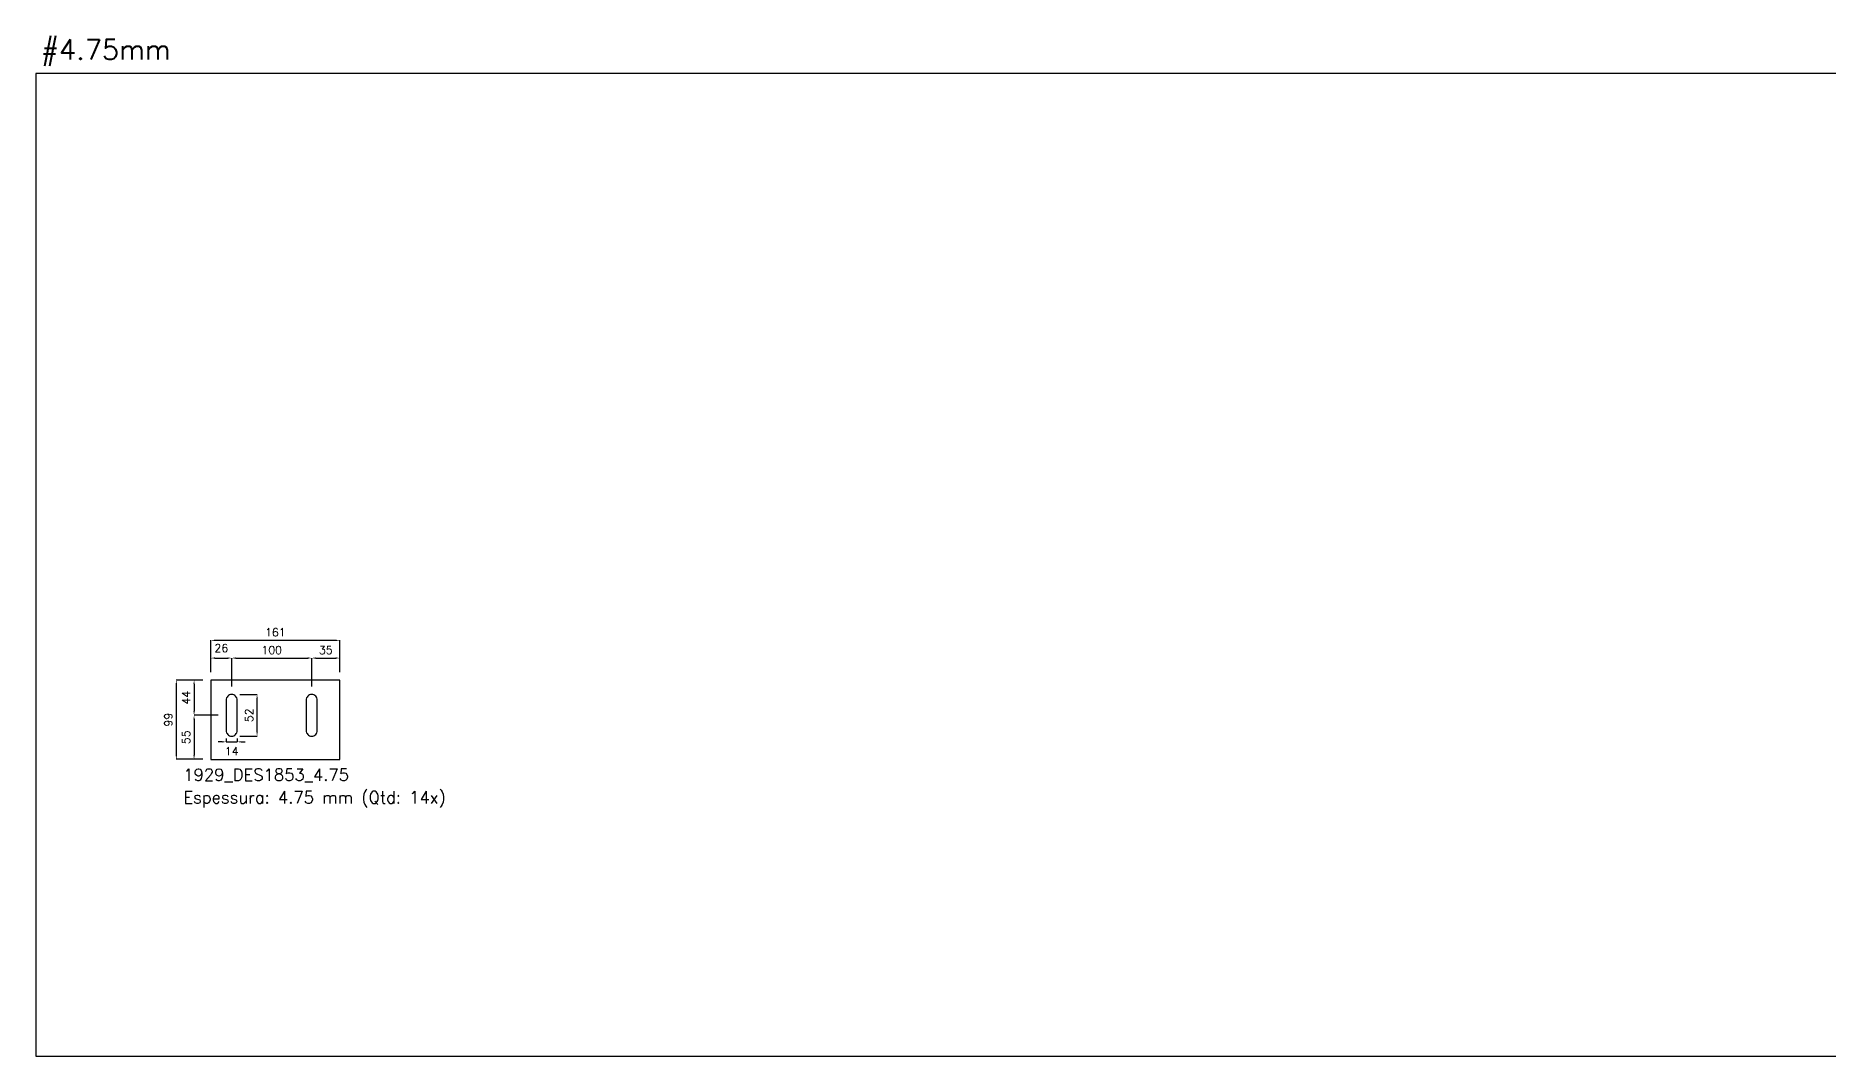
# Model space of a CAD drawing. Header units: millimetres. Extents: x 9079 to 77989, y 377 to 2054.
# Drawn here: x 39021 to 41261, y 377 to 1652 of the extents above; entities that cross this region are included whole.
import ezdxf

# ---------------------------------------------------------------- set-up
doc = ezdxf.new("R2010")
doc.units = ezdxf.units.MM
doc.header["$MEASUREMENT"] = 0
doc.header["$PDMODE"] = 3
doc.layers.add('TEXTO', color=3, linetype='Continuous')
doc.styles.add('ROMANS', font='romans')
doc.dimstyles.new('5M', dxfattribs={"dimtxt": 10, "dimasz": 5, "dimexe": 0, "dimexo": 10, "dimgap": 5, "dimtad": 3, "dimdec": 1, "dimzin": 12, "dimdsep": 46, "dimtxsty": 'ROMANS', "dimcen": 0, "dimclrd": 2, "dimclre": 2, "dimclrt": 3, "dimadec": 0, "dimazin": 0, "dimtfac": 1, "dimtdec": 1, "dimtmove": 2, "dimatfit": 3, "dimfxl": 1, "dimtolj": 1, "dimtzin": 0, "dimlwd": -1, "dimlwe": -1, "dimarcsym": 0})

# ---------------------------------------------------------------- blocks, each defined once
blk = doc.blocks.new('*D549')
at = {"color": 2}
for p, q in [((39240.2, 857.4), (39240.2, 874.9)), ((39245.2, 874.9), (39261.2, 874.9)), ((39266.2, 839.4), (39266.2, 874.9))]:
    blk.add_line(p, q, dxfattribs=at)
for points in [[(39245.2, 875.8), (39245.2, 874.1), (39240.2, 874.9)], [(39261.2, 874.1), (39261.2, 875.8), (39266.2, 874.9)]]:
    blk.add_solid(points, dxfattribs=at)
at = {"layer": 'Defpoints', "color": 0}
for p in [(39266.2, 874.9), (39240.2, 847.4), (39266.2, 829.4)]:
    blk.add_point(p, dxfattribs=at)
at = {"color": 3, "insert": (39253.2, 887.4), "char_height": 10, "attachment_point": 5, "style": 'ROMANS'}
blk.add_mtext('\\A1;26', dxfattribs=at)
blk = doc.blocks.new('*D550')
at = {"color": 2}
for p, q in [((39266.2, 839.4), (39266.2, 874.9)), ((39271.2, 874.9), (39361.2, 874.9)), ((39366.2, 839.4), (39366.2, 874.9))]:
    blk.add_line(p, q, dxfattribs=at)
for points in [[(39271.2, 875.8), (39271.2, 874.1), (39266.2, 874.9)], [(39361.2, 874.1), (39361.2, 875.8), (39366.2, 874.9)]]:
    blk.add_solid(points, dxfattribs=at)
at = {"layer": 'Defpoints', "color": 0}
for p in [(39366.2, 874.9), (39266.2, 829.4), (39366.2, 829.4)]:
    blk.add_point(p, dxfattribs=at)
at = {"color": 3, "insert": (39316.2, 884.9), "char_height": 10, "attachment_point": 5, "style": 'ROMANS'}
blk.add_mtext('\\A1;100', dxfattribs=at)
blk = doc.blocks.new('*D551')
at = {"color": 2}
for p, q in [((39366.2, 839.4), (39366.2, 874.9)), ((39371.2, 874.9), (39396.2, 874.9)), ((39401.2, 857.4), (39401.2, 874.9))]:
    blk.add_line(p, q, dxfattribs=at)
for points in [[(39371.2, 875.8), (39371.2, 874.1), (39366.2, 874.9)], [(39396.2, 874.1), (39396.2, 875.8), (39401.2, 874.9)]]:
    blk.add_solid(points, dxfattribs=at)
at = {"layer": 'Defpoints', "color": 0}
for p in [(39401.2, 874.9), (39366.2, 829.4), (39401.2, 847.4)]:
    blk.add_point(p, dxfattribs=at)
at = {"color": 3, "insert": (39383.7, 884.9), "char_height": 10, "attachment_point": 5, "style": 'ROMANS'}
blk.add_mtext('\\A1;35', dxfattribs=at)
blk = doc.blocks.new('*D552')
at = {"color": 2}
for p, q in [((39240.2, 857.4), (39240.2, 897.1)), ((39245.2, 897.1), (39396.2, 897.1)), ((39401.2, 857.4), (39401.2, 897.1))]:
    blk.add_line(p, q, dxfattribs=at)
for points in [[(39245.2, 897.9), (39245.2, 896.2), (39240.2, 897.1)], [(39396.2, 896.2), (39396.2, 897.9), (39401.2, 897.1)]]:
    blk.add_solid(points, dxfattribs=at)
at = {"layer": 'Defpoints', "color": 0}
for p in [(39401.2, 897.1), (39240.2, 847.4), (39401.2, 847.4)]:
    blk.add_point(p, dxfattribs=at)
at = {"color": 3, "insert": (39320.7, 907.1), "char_height": 10, "attachment_point": 5, "style": 'ROMANS'}
blk.add_mtext('\\A1;161', dxfattribs=at)
blk = doc.blocks.new('*D553')
at = {"color": 2}
for p, q in [((39230.2, 847.4), (39197, 847.4)), ((39197, 842.4), (39197, 753.4)), ((39230.2, 748.4), (39197, 748.4))]:
    blk.add_line(p, q, dxfattribs=at)
for points in [[(39197.9, 842.4), (39196.2, 842.4), (39197, 847.4)], [(39196.2, 753.4), (39197.9, 753.4), (39197, 748.4)]]:
    blk.add_solid(points, dxfattribs=at)
at = {"layer": 'Defpoints', "color": 0}
for p in [(39240.2, 847.4), (39197, 748.4), (39240.2, 748.4)]:
    blk.add_point(p, dxfattribs=at)
at = {"color": 3, "insert": (39187, 797.9), "char_height": 10, "attachment_point": 5, "rotation": 90, "style": 'ROMANS'}
blk.add_mtext('\\A1;99', dxfattribs=at)
blk = doc.blocks.new('*D554')
at = {"color": 2}
for p, q in [((39230.2, 847.4), (39219.2, 847.4)), ((39219.2, 842.4), (39219.2, 808.4)), ((39249.2, 803.4), (39219.2, 803.4))]:
    blk.add_line(p, q, dxfattribs=at)
for points in [[(39220, 842.4), (39218.3, 842.4), (39219.2, 847.4)], [(39218.3, 808.4), (39220, 808.4), (39219.2, 803.4)]]:
    blk.add_solid(points, dxfattribs=at)
at = {"layer": 'Defpoints', "color": 0}
for p in [(39240.2, 847.4), (39219.2, 803.4), (39259.2, 803.4)]:
    blk.add_point(p, dxfattribs=at)
at = {"color": 3, "insert": (39209.2, 825.4), "char_height": 10, "attachment_point": 5, "rotation": 90, "style": 'ROMANS'}
blk.add_mtext('\\A1;44', dxfattribs=at)
blk = doc.blocks.new('*D555')
at = {"color": 2}
for p, q in [((39249.2, 803.4), (39219.2, 803.4)), ((39219.2, 798.4), (39219.2, 753.4)), ((39230.2, 748.4), (39219.2, 748.4))]:
    blk.add_line(p, q, dxfattribs=at)
for points in [[(39220, 798.4), (39218.3, 798.4), (39219.2, 803.4)], [(39218.3, 753.4), (39220, 753.4), (39219.2, 748.4)]]:
    blk.add_solid(points, dxfattribs=at)
at = {"layer": 'Defpoints', "color": 0}
for p in [(39259.2, 803.4), (39219.2, 748.4), (39240.2, 748.4)]:
    blk.add_point(p, dxfattribs=at)
at = {"color": 3, "insert": (39209.2, 775.9), "char_height": 10, "attachment_point": 5, "rotation": 90, "style": 'ROMANS'}
blk.add_mtext('\\A1;55', dxfattribs=at)
blk = doc.blocks.new('*D556')
at = {"color": 2}
for p, q in [((39276.2, 829.4), (39297.9, 829.4)), ((39297.9, 782.4), (39297.9, 824.4)), ((39276.2, 777.4), (39297.9, 777.4))]:
    blk.add_line(p, q, dxfattribs=at)
for points in [[(39298.7, 824.4), (39297.1, 824.4), (39297.9, 829.4)], [(39297.1, 782.4), (39298.7, 782.4), (39297.9, 777.4)]]:
    blk.add_solid(points, dxfattribs=at)
at = {"layer": 'Defpoints', "color": 0}
for p in [(39266.2, 829.4), (39297.9, 829.4), (39266.2, 777.4)]:
    blk.add_point(p, dxfattribs=at)
at = {"color": 3, "insert": (39287.9, 803.4), "char_height": 10, "attachment_point": 5, "rotation": 90, "style": 'ROMANS'}
blk.add_mtext('\\A1;52', dxfattribs=at)
blk = doc.blocks.new('*D557')
at = {"color": 2}
for p, q in [((39254.2, 770.2), (39249.2, 770.2)), ((39259.2, 774.4), (39259.2, 770.2)), ((39259.2, 770.2), (39273.2, 770.2)), ((39273.2, 774.4), (39273.2, 770.2)), ((39278.2, 770.2), (39283.2, 770.2))]:
    blk.add_line(p, q, dxfattribs=at)
for points in [[(39254.2, 769.4), (39254.2, 771.1), (39259.2, 770.2)], [(39278.2, 771.1), (39278.2, 769.4), (39273.2, 770.2)]]:
    blk.add_solid(points, dxfattribs=at)
at = {"layer": 'Defpoints', "color": 0}
for p in [(39259.2, 784.4), (39273.2, 784.4), (39273.2, 770.2)]:
    blk.add_point(p, dxfattribs=at)
at = {"color": 3, "insert": (39266.2, 758.4), "char_height": 10, "attachment_point": 5, "style": 'ROMANS'}
blk.add_mtext('\\A1;14', dxfattribs=at)

msp = doc.modelspace()

# ---------------------------------------------------------------- linework, layer by layer
for p, q in [((39401.15, 847.38), (39240.15, 847.38)), ((39240.15, 847.38), (39240.15, 748.38)), ((39401.15, 748.38), (39401.15, 847.38)), ((39240.15, 748.38), (39401.15, 748.38))]:
    msp.add_line(p, q)
msp.add_lwpolyline([(39021.49, 377.49), (47978.57, 377.49), (47978.57, 1605.16), (39021.49, 1605.16)], close=True)
for points in [[(39266.15, 777.38, 0.4142136), (39273.15, 784.38), (39273.15, 822.38, 0.4142136), (39266.15, 829.38), (39266.15, 829.38, 0.4142136), (39259.15, 822.38), (39259.15, 784.38, 0.4142136)], [(39366.15, 777.38, 0.4142136), (39373.15, 784.38), (39373.15, 822.38, 0.4142136), (39366.15, 829.38), (39366.15, 829.38, 0.4142136), (39359.15, 822.38), (39359.15, 784.38, 0.4142136)]]:
    msp.add_lwpolyline(points, format="xyb", close=True)

# ---------------------------------------------------------------- texts
at = {"layer": 'TEXTO', "color": 6, "style": 'ROMANS'}
for s, height, p in [('#4.75mm', 25, (39028, 1622.64)), ('1929_DES1853_4.75', 15, (39205.72, 721.63)), ('Espessura: 4.75 mm (Qtd: 14x)', 15, (39205.72, 693.4))]:
    msp.add_text(s, height=height, dxfattribs=at).set_placement(p)

# ---------------------------------------------------------------- dimensions: what is measured, and where the dimension line sits
for base, p2, picture, middle in [((39401.15, 897.06), (39401.15, 847.38), '*D552', (39320.65, 907.06)), ((39266.15, 874.93), (39266.15, 829.38), '*D549', (39253.15, 887.43))]:
    dim = msp.add_linear_dim(base=base, p1=(39240.15, 847.38), p2=p2, dimstyle='5M')
    dim.commit()
    dim.dimension.update_dxf_attribs({"geometry": picture, "text_midpoint": middle})
for base, p1, p2, picture, middle in [((39366.15, 874.93), (39266.15, 829.38), (39366.15, 829.38), '*D550', (39316.15, 884.93)), ((39401.15, 874.93), (39366.15, 829.38), (39401.15, 847.38), '*D551', (39383.65, 884.93))]:
    dim = msp.add_linear_dim(base=base, p1=p1, p2=p2, dimstyle='5M', override={"dimtmove": 2})
    dim.commit()
    dim.dimension.update_dxf_attribs({"geometry": picture, "text_midpoint": middle})
for base, p1, p2, picture, middle in [((39197.03, 748.38), (39240.15, 847.38), (39240.15, 748.38), '*D553', (39187.03, 797.88)), ((39219.17, 803.38), (39240.15, 847.38), (39259.15, 803.38), '*D554', (39209.17, 825.38)), ((39297.91, 829.38), (39266.15, 777.38), (39266.15, 829.38), '*D556', (39287.91, 803.38))]:
    dim = msp.add_linear_dim(base=base, p1=p1, p2=p2, angle=90, dimstyle='5M')
    dim.commit()
    dim.dimension.update_dxf_attribs({"geometry": picture, "text_midpoint": middle})
dim = msp.add_linear_dim(base=(39219.17, 748.38), p1=(39259.15, 803.38), p2=(39240.15, 748.38), angle=90, dimstyle='5M', override={"dimtmove": 2})
dim.commit()
dim.dimension.update_dxf_attribs({"geometry": '*D555', "text_midpoint": (39209.17, 775.88)})
dim = msp.add_linear_dim(base=(39273.15, 770.22), p1=(39259.15, 784.38), p2=(39273.15, 784.38), dimstyle='5M')
dim.commit()
dim.dimension.update_dxf_attribs({"geometry": '*D557', "text_midpoint": (39266.15, 758.41), "dimtype": 160})

doc.saveas('drawing.dxf')
